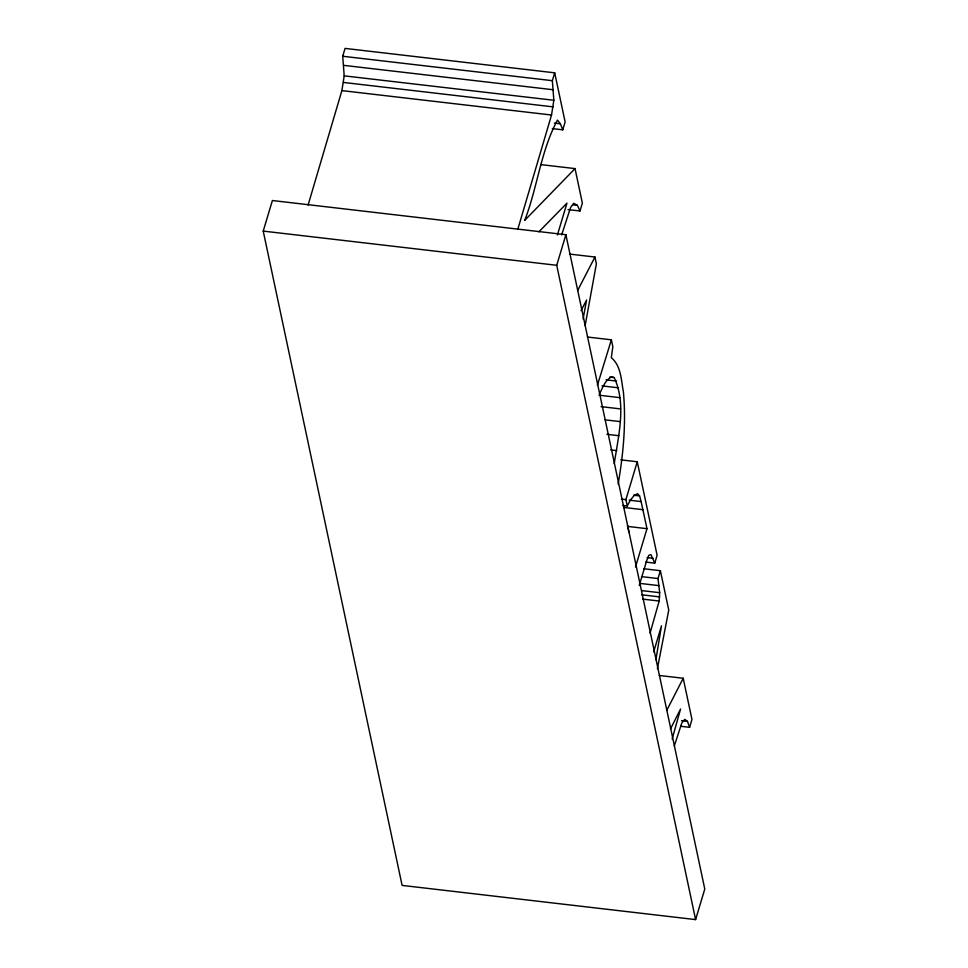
<?xml version="1.0" encoding="UTF-8"?>
<svg xmlns="http://www.w3.org/2000/svg" width="968" height="968" viewBox="0 0 968 968"><rect width="100%" height="100%" fill="white"/><g stroke="black" fill="none" stroke-linecap="round" stroke-linejoin="round"><path stroke-width="1.45" d="M650.06 633.169L659.172 601.043L659.668 592.694L658.022 578.549L660.382 570.684L643.914 568.773M614.232 463.732C618.395 435.842 626.635 404.249 614.208 377.593L611.57 376.903C604.927 380.17 602.58 388.047 599.386 394.194M308.114 204.998L341.885 90.605L344.197 75.855L342.708 56.253L345.068 48.4L554.7 72.83L565.13 121.968L562.783 129.821L552.292 128.599M517.759 229.428L551.53 115.023L553.841 100.273L552.353 80.683L554.7 72.83M618.129 484.012C623.416 453.617 626.235 422.58 623.38 391.774C621.129 380.073 621.226 365.952 611.304 357.64L612.829 346.629L611.377 339.816L587.419 337.021M655.905 659.692L661.483 625.788L653.678 651.803M583.099 319.004L586.584 299.995L581.042 310.655M585.144 325.55L596.385 263.841L594.945 257.028L569.486 254.064M657.393 668.707L668.755 610.094L660.382 570.684M263.223 231.098L272.395 200.521L565.893 234.716L704.777 889.035L695.605 919.6L402.107 885.405L263.223 231.098L556.721 265.293L695.605 919.6M557.411 234.982L566.958 203.159L538.874 231.836M561.658 234.909L570.588 207.467L573.721 203.28L577.364 205.325L580.001 210.976L568.022 209.584M556.721 265.293L565.893 234.716M580.001 210.976L582.361 203.123L575.04 168.601L540.592 164.584M622.775 505.477L627.264 505.998L625.909 499.609L637.259 461.76L620.79 459.848M635.504 566.97L646.987 528.673L641.119 501.557L639.582 495.918L637.561 493.704L634.197 495.495L630.434 500.02L627.264 505.998M639.243 585.471L646.624 560.871L648.766 555.329L650.968 554.652L654.755 563.134L645.777 562.081M654.755 563.134L657.115 555.269L637.259 461.76M672.155 738.983L680.565 709.036L670.437 729.025M674.297 745.917L681.859 722.89L684.8 719.357L687.498 721.402L689.603 727.319L680.625 726.278M689.603 727.319L691.963 719.466L683.214 678.265L659.256 675.47M597.377 385.385L611.377 339.816M666.686 710.488L683.214 678.265M577.618 290.545L594.945 257.028M575.04 168.601L524.704 220.377C537.337 187.961 540.846 150.597 557.483 120.117L560.375 123.819L562.783 129.821M342.708 56.253L552.353 80.683M343.725 65.352L553.369 89.77M344.197 75.855L553.841 100.273M343.531 82.449L553.176 106.879M341.885 90.605L551.53 115.023M554.386 123.117L560.375 123.819M572.875 204.805L577.364 205.325M609.719 377.072L614.208 377.593M606.065 379.855L616.543 381.077M602.035 385.893L618.504 387.817M599.01 395.21L619.98 397.654M601.055 406.645L620.512 408.907M605.169 419.858L620.137 421.6M606.875 434.305L618.854 435.697M610.747 449.939L616.737 450.628M633.592 495.217L639.582 495.918M621.42 499.089L625.909 499.609M629.139 500.166L641.119 501.557M623.489 507.413L642.958 509.676M627.518 526.398L646.987 528.673M647.06 557.58L653.049 558.282M641.554 576.625L658.022 578.549M639.558 583.365L659.026 585.628M641.699 590.601L659.668 592.694M641.687 594.8L659.656 596.893M642.704 599.119L659.172 601.043M681.508 720.712L687.498 721.402M627.506 525.551L628.861 531.94"/></g></svg>
